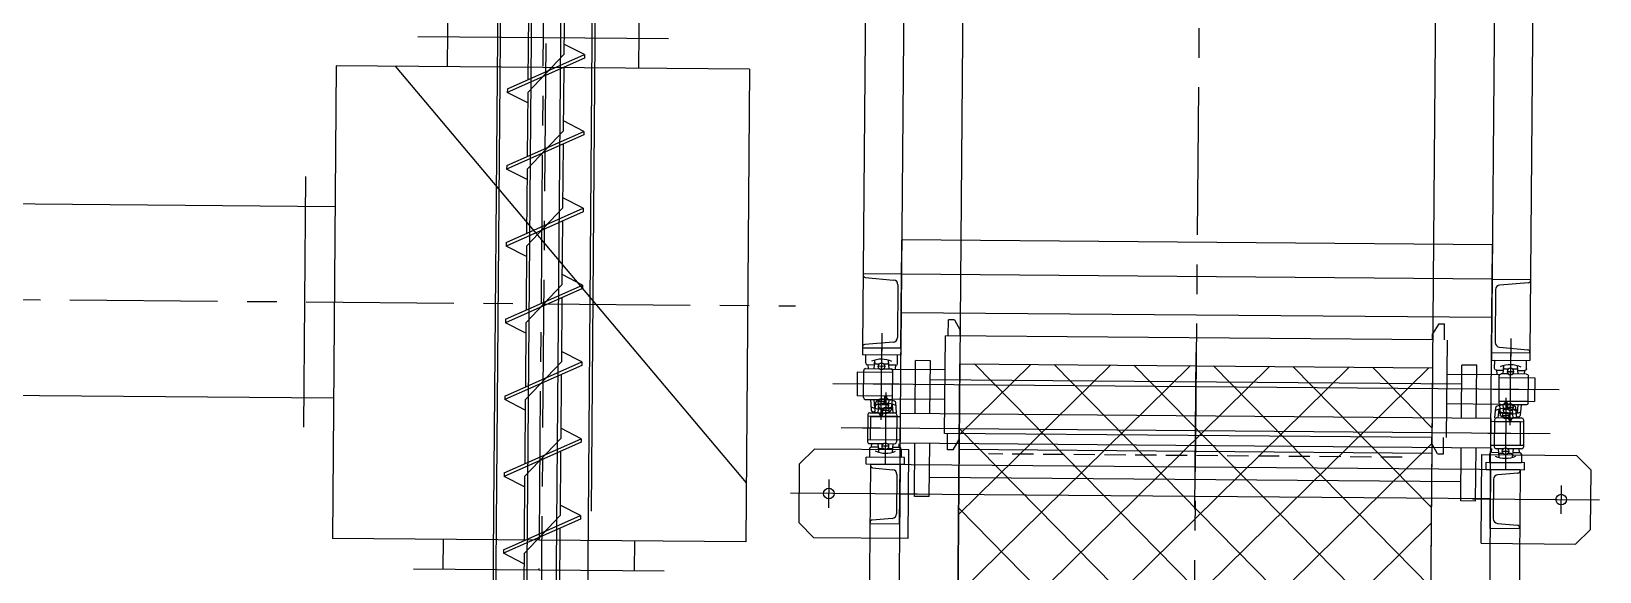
# Model space of a CAD drawing. Header units: millimetres. Extents: x 10462777 to 22643323, y 453826 to 1389191.
# Drawn here: x 11228202 to 11230857, y 602592 to 603506 of the extents above; entities that cross this region are included whole.
import ezdxf

# ---------------------------------------------------------------- set-up
doc = ezdxf.new("R2010")
doc.units = ezdxf.units.MM
doc.header["$LTSCALE"] = 200
doc.header["$MEASUREMENT"] = 0
doc.linetypes.add('CENTER', pattern=[2, 1.25, -0.25, 0.25, -0.25])
doc.linetypes.add('HIDDEN_KS1', pattern=[0.26, 0.18, -0.08])
doc.layers.get('0').update_dxf_attribs({"linetype": 'CONTINUOUS'})
for name, color, linetype in [('1', 1, 'CENTER'), ('2', 2, 'CONTINUOUS'), ('3', 3, 'HIDDEN_KS1'), ('4', 4, 'CONTINUOUS'), ('panel', 4, 'CONTINUOUS')]:
    doc.layers.add(name, color=color, linetype=linetype)

# ---------------------------------------------------------------- blocks, each defined once
blk = doc.blocks.new('UCP208S')
at = {"color": 3}
for p, q in [((-1, 55.1), (0.1, 55.1)), ((1.1, 55.1), (0.1, 55.1)), ((-18.5, 26), (-16.9, 43.5)), ((-12.8, 26), (-11.5, 40.6)), ((-3.7, 34.2), (-9.8, 34.2)), ((-3.8, 48.3), (-3.8, 49.5)), ((-3.5, 49.8), (0.1, 49.8)), ((-2.1, 49.5), (-2.1, 48.4)), ((3.6, 49.8), (0.1, 49.8)), ((2, 49.5), (2, 48.4)), ((9.8, 34.2), (3.7, 34.2)), ((3.9, 48.3), (3.9, 49.5)), ((12.8, 26), (11.5, 40.6)), ((18.5, 26), (16.9, 43.5)), ((-19, 23), (-19, -23)), ((-19, 20), (30.2, 20)), ((-3.7, 26), (-16, 26)), ((27.2, 26), (3.7, 26)), ((30.2, 23), (30.2, -23)), ((-23.6, -32.2), (-23, -26)), ((-19, -20), (30.2, -20)), ((-3.7, -26), (-16, -26)), ((-3.7, -26), (-16, -26)), ((-12.8, -26), (-11.5, -40.6)), ((27.2, -26), (3.7, -26)), ((12.8, -26), (11.5, -40.6)), ((23.6, -32.2), (23, -26)), ((-27, -35.2), (-27, -49.2)), ((-27, -49.2), (27, -49.2)), ((-24, -32.2), (-12.2, -32.2)), ((-3.7, -34.2), (-9.8, -34.2)), ((9.8, -34.2), (3.7, -34.2)), ((12.2, -32.2), (24, -32.2)), ((27, -35.2), (27, -49.2))]:
    blk.add_line(p, q, dxfattribs=at)
at = {"color": 1}
for p, q in [((0, 60.4), (0, -60)), ((-6.2, 30.1), (6.2, 30.1)), ((-30, 0), (39, 0)), ((-6.2, -30.1), (6.2, -30.1))]:
    blk.add_line(p, q, dxfattribs=at)
at = {"color": 3}
for centre in [(0, 30.1), (0, -30.1)]:
    blk.add_circle(centre, 5.57, dxfattribs=at)
for centre, radius, start, end in [((-15.6, 56.6), 14.7, 332.4693, 354.0053), ((15.7, 56.6), 14.7, 185.9947, 207.5307), ((0, 0), 42.2, 65.6887, 114.3113), ((-14, 43.3), 3, 107.8664, 175), ((0, 0), 48.5, 72.1336, 107.8664), ((-9.8, 36.2), 2, 175, 270), ((-3.5, 49.5), 0.3, 90, 180), ((-2.4, 49.5), 0.3, 0, 90), ((-1.8, 49.5), 0.3, 90, 180), ((-1, 51.5), 0.3, 90, 180), ((1.7, 49.5), 0.3, 0, 90), ((2.3, 49.5), 0.3, 90, 180), ((3.6, 49.5), 0.3, 0, 90), ((9.8, 36.2), 2, 270, 5), ((14, 43.3), 3, 5, 72.1336), ((-16, 23), 3, 90, 180), ((27.2, 23), 3, 0, 90), ((-16, -23), 3, 180, 270), ((27.2, -23), 3, 270, 0), ((-24, -35.2), 3, 90, 180), ((0, 0), 42.2, 245.6887, 294.3113), ((-9.8, -36.2), 2, 90, 185), ((9.8, -36.2), 2, 355, 90), ((24, -35.2), 3, 0, 90)]:
    blk.add_arc(centre, radius, start, end, dxfattribs=at)
blk = doc.blocks.new('shot mc')
at = {"color": 2}
for p, q in [((13134439.1, -239345.8), (13134357.8, -249258.9)), ((13135239, -239352.3), (13135157.8, -249265.4)), ((13134355, -247169.8), (13134355.2, -247142.3)), ((13134365.2, -247142.3), (13134355.2, -247142.3)), ((13134365.2, -247142.3), (13134375, -247159.7)), ((13134348.6, -247334.7), (13134350, -247169.7)), ((13135174.9, -247176.5), (13134350, -247169.7)), ((13134375, -247169.9), (13134375, -247159.7)), ((13135174.9, -247176.5), (13135175, -247166.3)), ((13135185.2, -247149.1), (13135175, -247166.3)), ((13135185.2, -247149.1), (13135195.1, -247149.1)), ((13135194.9, -247176.6), (13135195.1, -247149.1)), ((13135198.6, -247341.7), (13135199.9, -247176.7)), ((13135173.6, -247341.5), (13134348.6, -247334.7)), ((13134353.4, -247362.3), (13134353.6, -247334.8)), ((13134363.4, -247362.3), (13134373.5, -247345.1)), ((13134373.5, -247345.1), (13134373.6, -247334.9)), ((13135173.5, -247351.7), (13135173.6, -247341.5)), ((13135183.3, -247369.1), (13135173.5, -247351.7)), ((13135193.3, -247369.1), (13135193.6, -247341.6)), ((13134363.4, -247362.3), (13134353.4, -247362.3)), ((13135173.4, -247368.5), (13134373.4, -247361.9)), ((13135183.3, -247369.1), (13135193.3, -247369.1))]:
    blk.add_line(p, q, dxfattribs=at)
for p, q in [((13133510.3, -246264.1), (13133506.7, -246714.1)), ((13133834.3, -246266.8), (13133830.6, -246716.7)), ((13134215.3, -246514.9), (13134209.8, -247189.9)), ((13134280.3, -246515.4), (13134274.8, -247190.4)), ((13135280.3, -246523.6), (13135274.7, -247198.6)), ((13135345.3, -246524.2), (13135339.7, -247199.1)), ((13133881.1, -246667.2), (13133457.1, -246663.7)), ((13124469.5, -246878), (13133316.7, -246950.5)), ((13133263.6, -247324.1), (13133267.1, -246900.1)), ((13134273.2, -247387.4), (13134276.3, -247007.4)), ((13135276.2, -247015.6), (13134276.3, -247007.4)), ((13135273.1, -247395.6), (13135276.2, -247015.6)), ((13134275.8, -247065.4), (13134210.8, -247064.9)), ((13134210.8, -247064.9), (13134210.8, -247066.6)), ((13134274.8, -247190.4), (13134275.8, -247065.4)), ((13135275.8, -247073.6), (13134275.8, -247065.4)), ((13134214.4, -247070.6), (13134262.4, -247075.2)), ((13134269.7, -247083.3), (13134268.9, -247172.4)), ((13135274.7, -247198.6), (13135275.8, -247073.6)), ((13135275.8, -247073.6), (13135340.8, -247074.1)), ((13135281.6, -247091.6), (13135280.9, -247180.7)), ((13135337.1, -247079.8), (13135289, -247083.7)), ((13135340.8, -247074.1), (13135340.8, -247075.9)), ((13135275.2, -247138.6), (13134275.3, -247130.4)), ((13134209.8, -247189.9), (13134209.7, -247201.9)), ((13134209.8, -247188.1), (13134209.8, -247189.9)), ((13134274.8, -247190.4), (13134209.8, -247189.9)), ((13134209.8, -247189.9), (13134274.8, -247190.4)), ((13134261.6, -247180.4), (13134213.5, -247184.2)), ((13134274.8, -247190.4), (13134274.7, -247202.4)), ((13135274.7, -247198.6), (13135274.6, -247210.6)), ((13135339.7, -247199.1), (13135274.7, -247198.6)), ((13135339.7, -247199.1), (13135274.7, -247198.6)), ((13135288.1, -247188.8), (13135336.1, -247193.4)), ((13135339.8, -247197.4), (13135339.7, -247199.1)), ((13124466.9, -247202), (13133314.1, -247274.5)), ((13134274.7, -247202.4), (13134209.7, -247201.9)), ((13134357.8, -249258.9), (13134374.6, -247217)), ((13134374.6, -247217), (13135174.5, -247223.6)), ((13135174.5, -247223.6), (13135157.8, -249265.4)), ((13135274.6, -247210.6), (13135339.6, -247211.1)), ((13135339.7, -247199.1), (13135339.6, -247211.1)), ((13134200.9, -247231), (13134200.6, -247271)), ((13134260.9, -247231.5), (13134200.9, -247231)), ((13134349.5, -247227.2), (13134261, -247226.5)), ((13135199.5, -247234.2), (13135288, -247234.9)), ((13135287.9, -247239.9), (13135347.9, -247240.4)), ((13135347.9, -247240.4), (13135347.6, -247280.4)), ((13134260.6, -247271.5), (13134200.6, -247271)), ((13134349.1, -247277.2), (13134260.6, -247276.5)), ((13135199, -247284.2), (13135287.5, -247284.9)), ((13135287.6, -247279.9), (13135347.6, -247280.4)), ((13134103.2, -247386), (13134128.4, -247361.2)), ((13134288.4, -247362.5), (13134128.4, -247361.2)), ((13134215.7, -247386.9), (13134215.8, -247374.9)), ((13134280.8, -247375.5), (13134215.8, -247374.9)), ((13134280.7, -247387.5), (13134280.8, -247375.5)), ((13134287.1, -247512.5), (13134288.4, -247362.5)), ((13135257.1, -247520.5), (13135258.3, -247370.5)), ((13135258.3, -247370.5), (13135418.3, -247371.8)), ((13135265.6, -247395.5), (13135265.7, -247383.5)), ((13135265.7, -247383.5), (13135330.7, -247384.1)), ((13135330.6, -247396.1), (13135330.7, -247384.1)), ((13135443.1, -247397), (13135418.3, -247371.8)), ((13134102.4, -247486), (13134103.2, -247386)), ((13134223.2, -247387), (13134209.2, -249086.9)), ((13134280.7, -247387.5), (13134215.7, -247386.9)), ((13135323.1, -247396), (13134223.2, -247387)), ((13134223.2, -247387), (13134223.2, -247388.9)), ((13134273.2, -247387.4), (13134223.2, -247387)), ((13134226.8, -247392.9), (13134260.8, -247396.1)), ((13134273.2, -247387.4), (13134259.2, -249087.3)), ((13134268, -247404.2), (13134267.5, -247470.6)), ((13134272.3, -247487.4), (13134273.2, -247387.4)), ((13135273.1, -247395.6), (13135259.2, -249095.5)), ((13135265.6, -247395.5), (13135330.6, -247396.1)), ((13135272.3, -247495.6), (13135273.1, -247395.6)), ((13135273.1, -247395.6), (13135323.1, -247396)), ((13135319.4, -247401.8), (13135285.4, -247404.5)), ((13135323.1, -247396), (13135309.2, -249095.9)), ((13135323.1, -247396), (13135323.1, -247397.9)), ((13135442.3, -247497), (13135443.1, -247397)), ((13135272.7, -247445.6), (13134272.8, -247437.4)), ((13135278, -247412.4), (13135277.5, -247478.8)), ((13133584.9, -247464.8), (13133578.1, -248298.4)), ((13134102.4, -247486), (13134127.1, -247511.2)), ((13134222.4, -247485.1), (13134222.3, -247487)), ((13134222.3, -247487), (13134272.3, -247487.4)), ((13134260.1, -247478.5), (13134226, -247481.2)), ((13135284.7, -247486.9), (13135318.7, -247490.1)), ((13133499.7, -247564.1), (13133500.1, -247514.1)), ((13133823.7, -247566.7), (13133824.1, -247516.7)), ((13134287.1, -247512.5), (13134127.1, -247511.2)), ((13135322.3, -247496), (13135272.3, -247495.6)), ((13135322.3, -247494.1), (13135322.3, -247496)), ((13135442.3, -247497), (13135417.1, -247521.8)), ((13135257.1, -247520.5), (13135417.1, -247521.8)), ((13133449.7, -247563.7), (13133873.7, -247567.1))]:
    blk.add_line(p, q)
at = {"color": 7}
for p, q in [((13133318.7, -246712.6), (13133312.1, -247512.5)), ((13134018.6, -246718.3), (13133318.7, -246712.6)), ((13134018.6, -246718.3), (13134012.1, -247518.3)), ((13134012.1, -247518.3), (13133312.1, -247512.5))]:
    blk.add_line(p, q, dxfattribs=at)
at = {"color": 1}
for p, q in [((13134242.5, -247165.1), (13134242, -247227.1)), ((13134242.5, -247165.1), (13134242, -247227.1)), ((13134772.6, -247462.8), (13134774.7, -247197.8)), ((13135307.5, -247173.9), (13135306.9, -247235.9)), ((13135307.5, -247173.9), (13135306.9, -247235.9)), ((13135307.5, -247173.9), (13135306.9, -247235.9)), ((13135389.2, -247260.7), (13134159.3, -247250.7)), ((13134249.2, -247265.6), (13134248.2, -247386)), ((13135299.1, -247274.2), (13135298.1, -247394.6)), ((13134255.1, -247295.9), (13134242.7, -247295.8)), ((13135292.7, -247304.4), (13135305.1, -247304.5)), ((13135373.8, -247335.2), (13134173.5, -247325.4)), ((13134278.7, -247326.2), (13134209.7, -247325.7)), ((13134254.6, -247356.2), (13134242.2, -247356.1)), ((13135268.6, -247334.4), (13135337.6, -247334.9)), ((13135292.2, -247364.7), (13135304.6, -247364.8)), ((13134302.8, -247437.6), (13134087.8, -247435.9)), ((13134152.6, -247460.4), (13134153, -247412.4)), ((13135392.5, -247470.6), (13135392.9, -247422.6)), ((13135242.7, -247445.3), (13135457.7, -247447.1))]:
    blk.add_line(p, q, dxfattribs=at)
at = {"color": 3}
for p, q in [((13134245.1, -247277.7), (13134245.1, -247276.5)), ((13134245.4, -247276.2), (13134249, -247276.2)), ((13134247, -247276.5), (13134247, -247277.5)), ((13134248, -247270.9), (13134249.1, -247270.9)), ((13134252.6, -247276.2), (13134249, -247276.2)), ((13134250.2, -247271), (13134249.1, -247270.9)), ((13134251.1, -247276.5), (13134251.1, -247277.6)), ((13134252.9, -247277.8), (13134252.9, -247276.5)), ((13134218.7, -247302.7), (13134218.3, -247348.7)), ((13134221.7, -247299.8), (13134245.1, -247300)), ((13134230.4, -247299.8), (13134232.1, -247282.3)), ((13134236.1, -247299.9), (13134237.5, -247285.3)), ((13134239.1, -247291.7), (13134245.2, -247291.7)), ((13134252.6, -247300), (13134264.9, -247300.1)), ((13134252.7, -247291.8), (13134258.8, -247291.8)), ((13134261.6, -247300.1), (13134260.5, -247285.5)), ((13134267.4, -247300.1), (13134266, -247282.6)), ((13134267.9, -247303.2), (13134267.5, -247349.2)), ((13135280.4, -247308.4), (13135282.1, -247290.9)), ((13135286.1, -247308.5), (13135287.5, -247293.9)), ((13135295.2, -247300.3), (13135289.1, -247300.3)), ((13135295.2, -247286.3), (13135295.2, -247285.1)), ((13135295.5, -247284.8), (13135299.1, -247284.8)), ((13135297, -247285.1), (13135297, -247286.2)), ((13135298.1, -247279.5), (13135299.1, -247279.6)), ((13135300.2, -247279.6), (13135299.1, -247279.6)), ((13135302.7, -247284.8), (13135299.1, -247284.8)), ((13135301.1, -247285.1), (13135301.1, -247286.2)), ((13135308.8, -247300.4), (13135302.7, -247300.4)), ((13135303, -247286.4), (13135303, -247285.1)), ((13135311.6, -247308.7), (13135310.4, -247294.1)), ((13135317.3, -247308.8), (13135315.9, -247291.2)), ((13134267.8, -247306.2), (13134218.6, -247305.7)), ((13135279.8, -247311.4), (13135279.4, -247357.4)), ((13135279.8, -247314.4), (13135329, -247314.8)), ((13135295.1, -247308.6), (13135282.8, -247308.5)), ((13135326, -247308.8), (13135302.6, -247308.6)), ((13135329, -247311.8), (13135328.6, -247357.8)), ((13134267.5, -247346.2), (13134218.3, -247345.7)), ((13134221.3, -247351.8), (13134244.7, -247352)), ((13134224.8, -247358), (13134225.4, -247351.8)), ((13134235.7, -247351.9), (13134236.9, -247366.5)), ((13134252.2, -247352), (13134264.5, -247352.1)), ((13134252.2, -247352), (13134264.5, -247352.1)), ((13134261.2, -247352.1), (13134259.8, -247366.7)), ((13134272, -247358.4), (13134271.5, -247352.2)), ((13135279.5, -247354.4), (13135328.7, -247354.8)), ((13134221.4, -247361), (13134221.3, -247375)), ((13134275.3, -247375.4), (13134221.3, -247375)), ((13134236.2, -247358.1), (13134224.4, -247358)), ((13134238.5, -247360.2), (13134244.6, -247360.2)), ((13134252.1, -247360.3), (13134258.2, -247360.3)), ((13134272.4, -247358.4), (13134260.6, -247358.3)), ((13134275.4, -247361.4), (13134275.3, -247375.4)), ((13135271.3, -247369.6), (13135271.2, -247383.6)), ((13135271.2, -247383.6), (13135325.2, -247384)), ((13135274.4, -247366.6), (13135286.2, -247366.7)), ((13135274.8, -247366.6), (13135275.4, -247360.4)), ((13135294.7, -247360.6), (13135282.4, -247360.5)), ((13135294.7, -247360.6), (13135282.4, -247360.5)), ((13135285.7, -247360.5), (13135286.8, -247375.1)), ((13135294.6, -247368.8), (13135288.5, -247368.8)), ((13135308.2, -247368.9), (13135302.1, -247368.9)), ((13135325.6, -247360.8), (13135302.2, -247360.6)), ((13135311.2, -247360.7), (13135309.8, -247375.3)), ((13135310.6, -247366.9), (13135322.4, -247367)), ((13135321.9, -247367), (13135321.4, -247360.8)), ((13135325.3, -247370), (13135325.2, -247384))]:
    blk.add_line(p, q, dxfattribs=at)
for centre in [(13134248.9, -247295.9), (13135298.9, -247304.5), (13134248.4, -247356.1), (13135298.4, -247364.7)]:
    blk.add_circle(centre, 5.57, dxfattribs=at)
for centre in [(13134152.8, -247436.4), (13135392.7, -247446.6)]:
    blk.add_circle(centre, 9)
for centre, radius, start, end in [((13134214.8, -247066.7), 4, 179.5299, 264.5279), ((13134261.7, -247083.2), 8, 359.5299, 84.5279), ((13135289.6, -247091.6), 8, 94.533, 179.531), ((13135336.8, -247075.9), 4, 274.533, 359.531), ((13134213.8, -247188.2), 4, 94.533, 179.531), ((13134260.9, -247172.4), 8, 274.533, 359.531), ((13135288.9, -247180.8), 8, 179.5299, 264.5279), ((13135335.8, -247197.3), 4, 359.5299, 84.5279), ((13134227.2, -247388.9), 4, 179.5299, 264.5279), ((13134260, -247404.1), 8, 359.5299, 84.5279), ((13135286, -247412.5), 8, 94.533, 179.531), ((13135319.1, -247397.8), 4, 274.533, 359.531), ((13134226.4, -247485.2), 4, 94.533, 179.531), ((13134259.5, -247470.5), 8, 274.533, 359.531), ((13135285.5, -247478.9), 8, 179.5299, 264.5279), ((13135318.3, -247494.1), 4, 359.5299, 84.5279)]:
    blk.add_arc(centre, radius, start, end)
for centre, radius, start, end in [((13134248.7, -247326), 48.5, 71.6641, 107.3968), ((13134245.4, -247276.5), 0.3, 89.5305, 179.5305), ((13134233.4, -247269.3), 14.7, 331.9998, 353.5358), ((13134246.7, -247276.5), 0.3, 359.5305, 89.5305), ((13134247.3, -247276.5), 0.3, 89.5305, 179.5305), ((13134250.1, -247274.5), 0.3, 359.5305, 89.5305), ((13134264.7, -247269.5), 14.7, 185.5252, 207.0612), ((13134250.8, -247276.5), 0.3, 359.5305, 89.5305), ((13134251.4, -247276.5), 0.3, 89.5305, 179.5305), ((13134252.6, -247276.5), 0.3, 359.5305, 89.5305), ((13134221.7, -247302.8), 3, 89.5305, 179.5305), ((13134248.7, -247326), 42.2, 65.2192, 113.8417), ((13134235.1, -247282.6), 3, 107.3968, 174.5305), ((13134239.1, -247289.7), 2, 174.5305, 269.5305), ((13134258.8, -247289.8), 2, 269.5305, 4.5305), ((13134263, -247282.8), 3, 4.5305, 71.6641), ((13134264.9, -247303.1), 3, 359.5305, 89.5305), ((13135298.6, -247334.6), 42.2, 65.2192, 113.8417), ((13135285, -247291.2), 3, 107.3968, 174.5305), ((13135298.6, -247334.6), 48.5, 71.6641, 107.3968), ((13135289.1, -247298.3), 2, 174.5305, 269.5305), ((13135295.5, -247285.1), 0.3, 89.5305, 179.5305), ((13135283.5, -247277.9), 14.7, 331.9998, 353.5358), ((13135296.7, -247285.1), 0.3, 359.5305, 89.5305), ((13135297.3, -247285.1), 0.3, 89.5305, 179.5305), ((13135298.1, -247283.1), 0.3, 89.5305, 179.5305), ((13135314.8, -247278.1), 14.7, 185.5252, 207.0612), ((13135300.8, -247285.1), 0.3, 359.5305, 89.5305), ((13135301.4, -247285.1), 0.3, 89.5305, 179.5305), ((13135302.7, -247285.1), 0.3, 359.5305, 89.5305), ((13135308.8, -247298.4), 2, 269.5305, 4.5305), ((13135312.9, -247291.4), 3, 4.5305, 71.6641), ((13135282.8, -247311.5), 3, 89.5305, 179.5305), ((13135326, -247311.8), 3, 359.5305, 89.5305), ((13134221.3, -247348.8), 3, 179.5305, 269.5305), ((13134264.5, -247349.1), 3, 269.5305, 359.5305), ((13135282.4, -247357.5), 3, 179.5305, 269.5305), ((13135325.6, -247357.8), 3, 269.5305, 359.5305), ((13134224.4, -247361), 3, 89.5305, 179.5305), ((13134248.7, -247326), 42.2, 245.2192, 293.8417), ((13134238.5, -247362.2), 2, 89.5305, 184.5305), ((13134258.2, -247362.3), 2, 354.5305, 89.5305), ((13134272.4, -247361.4), 3, 359.5305, 89.5305), ((13135274.3, -247369.6), 3, 89.5305, 179.5305), ((13135298.6, -247334.6), 42.2, 245.2192, 293.8417), ((13135288.5, -247370.8), 2, 89.5305, 184.5305), ((13135308.2, -247370.9), 2, 354.5305, 89.5305), ((13135322.3, -247370), 3, 359.5305, 89.5305)]:
    blk.add_arc(centre, radius, start, end, dxfattribs=at)
at = {"layer": '1'}
for p, q in [((13134840.7, -239149.2), (13134757.1, -249355.1)), ((13133700.2, -242863.6), (13133661.7, -247565.4)), ((13133658.8, -248524.7), (13133684.6, -245377.1)), ((13124468.2, -247040), (13134096.2, -247118.9))]:
    blk.add_line(p, q, dxfattribs=at)
at = {"layer": '2'}
for p, q in [((13133606.1, -245491.5), (13133583.1, -248298.4)), ((13133601.1, -245491.5), (13133584.9, -247464.8)), ((13133635.9, -248297.8), (13133658.9, -245492.9)), ((13133685.4, -248298.2), (13133708.4, -245493.3)), ((13133761.3, -245492.8), (13133738.3, -248299.7)), ((13133766.3, -245492.8), (13133750.1, -247466.1)), ((13133705, -246585.1), (13133704.1, -246693.3)), ((13133644.1, -246627.9), (13133643.2, -246736.1)), ((13133608.4, -246751.6), (13133738.8, -246693.6)), ((13133704.1, -246693.3), (13133643.1, -246757.8)), ((13133738.8, -246693.6), (13133704.2, -246676)), ((13133738.8, -246693.6), (13133738.8, -246699.6)), ((13133418.7, -246713.4), (13134012.9, -247418.3)), ((13133738.8, -246699.6), (13133608.3, -246757.6)), ((13133703.9, -246715.1), (13133703, -246823.3)), ((13133608.4, -246751.6), (13133608.3, -246757.6)), ((13133642.9, -246775.2), (13133608.3, -246757.6)), ((13133643.1, -246757.8), (13133642.2, -246866.1)), ((13133607.3, -246881.6), (13133737.8, -246823.6)), ((13133703, -246823.3), (13133642, -246887.8)), ((13133737.8, -246823.6), (13133703.2, -246806)), ((13133737.8, -246823.6), (13133737.7, -246829.6)), ((13133737.7, -246829.6), (13133607.2, -246887.6)), ((13133702.8, -246845.1), (13133702, -246953.3)), ((13133607.3, -246881.6), (13133607.2, -246887.6)), ((13133641.8, -246905.2), (13133607.2, -246887.6)), ((13133642, -246887.8), (13133641.1, -246996.1)), ((13133606.2, -247011.6), (13133736.7, -246953.6)), ((13133736.7, -246959.6), (13133606.2, -247017.6)), ((13133702, -246953.3), (13133640.9, -247017.8)), ((13133736.7, -246953.6), (13133702.1, -246936)), ((13133736.7, -246953.6), (13133736.7, -246959.6)), ((13133701.8, -246975.1), (13133700.9, -247083.3)), ((13133606.2, -247011.6), (13133606.2, -247017.6)), ((13133640.8, -247035.2), (13133606.2, -247017.6)), ((13133640.9, -247017.8), (13133640, -247126.1)), ((13133735.6, -247089.6), (13133605.1, -247147.5)), ((13133605.2, -247141.5), (13133735.6, -247083.6)), ((13133700.9, -247083.3), (13133639.9, -247147.8)), ((13133735.6, -247083.6), (13133701, -247066)), ((13133735.6, -247083.6), (13133735.6, -247089.6)), ((13133700.7, -247105.1), (13133699.8, -247213.3)), ((13133605.2, -247141.5), (13133605.1, -247147.5)), ((13133639.7, -247165.2), (13133605.1, -247147.5)), ((13133639.9, -247147.8), (13133639, -247256.1)), ((13133734.6, -247213.6), (13133700, -247196)), ((13133734.5, -247219.6), (13133604, -247277.5)), ((13133604.1, -247271.5), (13133734.6, -247213.6)), ((13133699.8, -247213.3), (13133638.8, -247277.8)), ((13133734.6, -247213.6), (13133734.5, -247219.6)), ((13134298.9, -247301.4), (13134299.6, -247211.4)), ((13134324.6, -247211.6), (13134299.6, -247211.4)), ((13134323.9, -247301.6), (13134324.6, -247211.6)), ((13135223.8, -247309), (13135224.6, -247219)), ((13135249.6, -247219.2), (13135224.6, -247219)), ((13135248.8, -247309.2), (13135249.6, -247219.2)), ((13133699.6, -247235.1), (13133698.8, -247343.3)), ((13135224.3, -247251.5), (13134324.3, -247244.1)), ((13133604.1, -247271.5), (13133604, -247277.5)), ((13133638.7, -247295.2), (13133604, -247277.5)), ((13133638.8, -247277.8), (13133637.9, -247386.1)), ((13134273.5, -247351.2), (13134273.9, -247301.2)), ((13135273.8, -247309.4), (13134273.9, -247301.2)), ((13133733.5, -247343.6), (13133698.9, -247325.9)), ((13134223.3, -247345.8), (13134223.6, -247305.8)), ((13134223.6, -247305.8), (13134273.8, -247306.2)), ((13135273.4, -247359.4), (13135273.8, -247309.4)), ((13135324, -247314.8), (13135273.8, -247314.4)), ((13135323.7, -247354.8), (13135324, -247314.8)), ((13133603, -247401.5), (13133733.5, -247343.6)), ((13133733.5, -247349.6), (13133603, -247407.5)), ((13133698.8, -247343.3), (13133637.7, -247407.8)), ((13133733.5, -247343.6), (13133733.5, -247349.6)), ((13134273.5, -247346.2), (13134223.3, -247345.8)), ((13135273.4, -247359.4), (13134273.5, -247351.2)), ((13134297.7, -247441.4), (13134298.5, -247351.4)), ((13134322.7, -247441.6), (13134323.5, -247351.6)), ((13135273.5, -247354.4), (13135323.7, -247354.8)), ((13133698.6, -247365.1), (13133697.7, -247473.3)), ((13135222.7, -247449), (13135223.4, -247359)), ((13135247.7, -247449.2), (13135248.4, -247359.2)), ((13133603, -247401.5), (13133603, -247407.5)), ((13133637.6, -247425.2), (13133603, -247407.5)), ((13133637.7, -247407.8), (13133636.8, -247516)), ((13135223, -247416.5), (13134323, -247409.1)), ((13133732.4, -247473.6), (13133697.8, -247455.9)), ((13134322.7, -247441.6), (13134297.7, -247441.4)), ((13135247.7, -247449.2), (13135222.7, -247449)), ((13133732.4, -247479.6), (13133601.9, -247537.5)), ((13133602, -247531.5), (13133732.4, -247473.6)), ((13133697.7, -247473.3), (13133636.7, -247537.8)), ((13133732.4, -247473.6), (13133732.4, -247479.6)), ((13133697.5, -247495.1), (13133696.6, -247603.3)), ((13133602, -247531.5), (13133601.9, -247537.5)), ((13133636.5, -247555.2), (13133601.9, -247537.5)), ((13133636.7, -247537.8), (13133635.8, -247646))]:
    blk.add_line(p, q, dxfattribs=at)
at = {"layer": '3'}
blk.add_line((13135123.3, -247375.1), (13134423.3, -247369.3), dxfattribs=at)
at = {"layer": '4', "linetype": 'Continuous'}
for p, q in [((13135168.3, -247223.5), (13134368.1, -248010.7)), ((13135033.6, -247222.4), (13134369.2, -247876)), ((13134898.9, -247221.3), (13134370.3, -247741.3)), ((13134764.2, -247220.2), (13134371.4, -247606.7)), ((13134629.5, -247219.1), (13134372.5, -247472)), ((13134494.8, -247218), (13134373.6, -247337.3)), ((13135168.2, -247998.5), (13134399.6, -247217.2)), ((13135169.3, -247863.8), (13134534.3, -247218.3)), ((13135170.4, -247729.1), (13134669, -247219.4)), ((13135171.5, -247594.4), (13134803.7, -247220.5)), ((13135172.6, -247459.7), (13134938.4, -247221.6)), ((13135173.7, -247325), (13135073.1, -247222.7)), ((13135167.1, -248133.2), (13134373.7, -247326.7)), ((13135173.5, -247352), (13134367, -248145.4)), ((13135166, -248267.9), (13134372.6, -247461.4)), ((13135172.4, -247486.7), (13134365.9, -248280.1))]:
    blk.add_line(p, q, dxfattribs=at)
at = {"rotation": 179.5304740277189}
blk.add_blockref('UCP208S', (13134241.8, -247251.3), dxfattribs=at)
at = {"xscale": -1, "rotation": 179.530474027719}
blk.add_blockref('UCP208S', (13135306.7, -247260.1), dxfattribs=at)

msp = doc.modelspace()

# ---------------------------------------------------------------- block references
at = {"layer": 'panel'}
msp.add_blockref('shot mc', (-1904600.65073, 850160.17441), dxfattribs=at)

doc.saveas('drawing.dxf')
